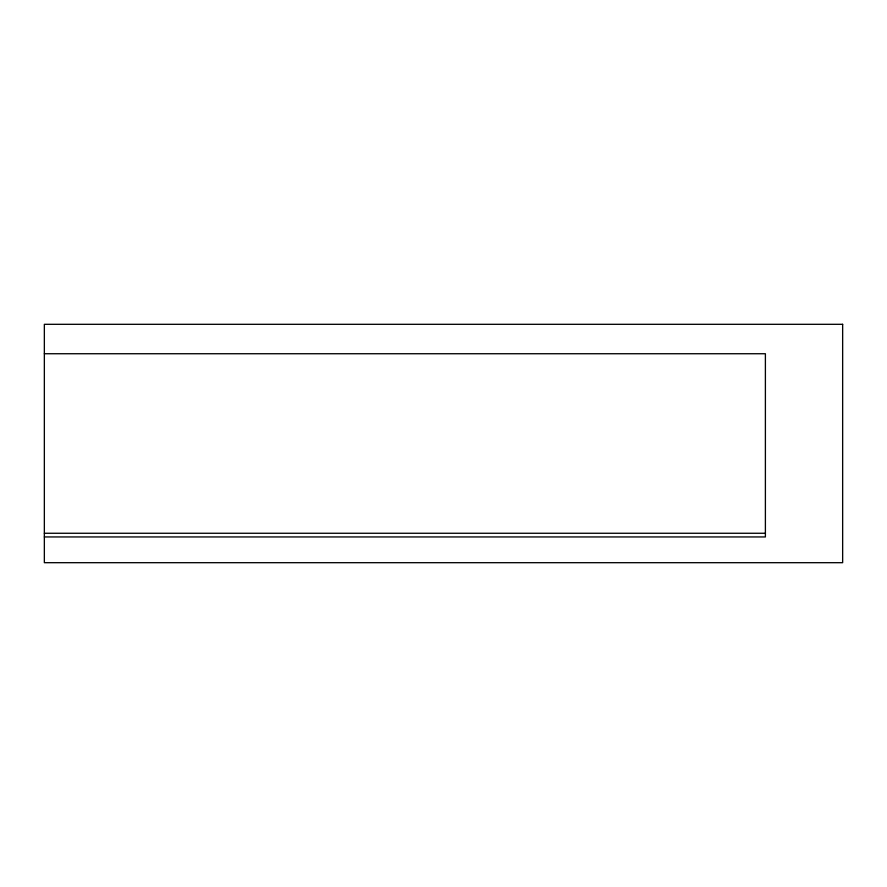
<?xml version="1.0" encoding="UTF-8"?>
<svg xmlns="http://www.w3.org/2000/svg" width="887" height="887" viewBox="0 0 887 887"><rect width="100%" height="100%" fill="white"/><g stroke="black" fill="none" stroke-linecap="round" stroke-linejoin="round"><path stroke-width="1.33" d="M44.35 353.736L765.392 353.736L765.392 536.945L44.35 536.945M44.35 533.264L765.392 533.264M842.65 324.309L44.35 324.309L44.35 562.691L842.65 562.691L842.65 324.309"/></g></svg>
